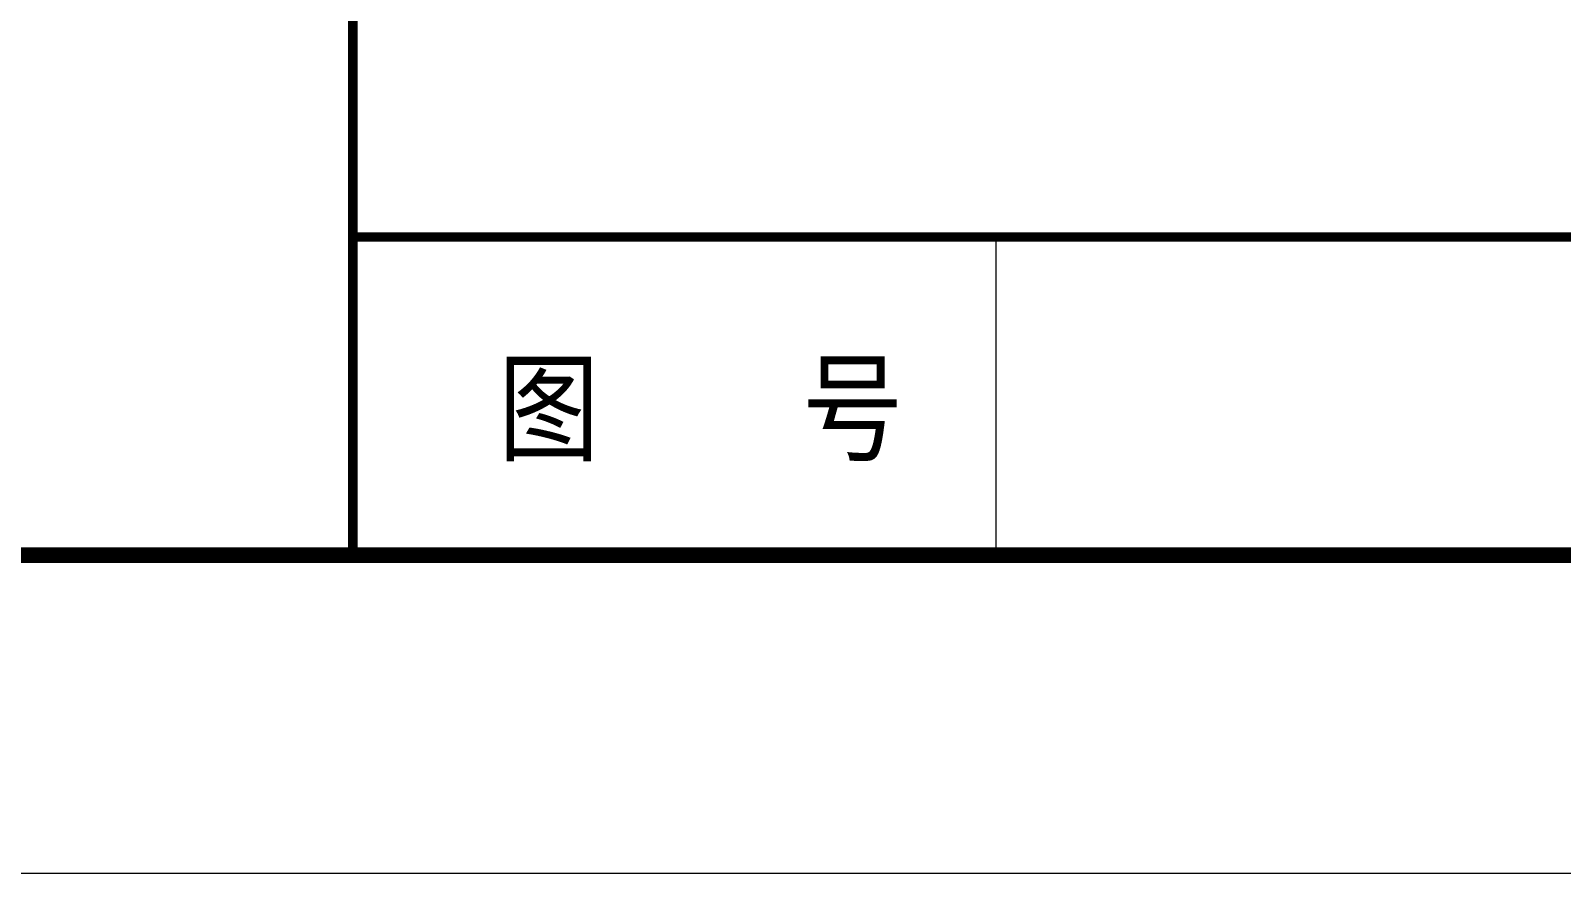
# Model space of a CAD drawing. Extents: x 148 to 221443, y -36682 to 6758.
# Drawn here: x 51688 to 52649, y -36458 to -35928 of the extents above; entities that cross this region are included whole.
import ezdxf
from ezdxf.enums import TextEntityAlignment as Align

# ---------------------------------------------------------------- set-up
doc = ezdxf.new("R2010")
doc.units = 0
doc.header["$LTSCALE"] = 10
doc.header["$MEASUREMENT"] = 0
doc.layers.add('2（细实线）', color=3, linetype='Continuous', lineweight=20)
doc.layers.add('图框层', color=7, linetype='Continuous', lineweight=15)
doc.styles.add('tkhz2', font='')
doc.styles.get('tkhz2').set_extended_font_data('SimSun')

# ---------------------------------------------------------------- blocks, each defined once
blk = doc.blocks.new('a2')
at = {"layer": '图框层', "ltscale": 10}
blk.add_lwpolyline([(15311.086, 10126.742), (15905.086, 10126.742), (15905.086, 9706.742), (15311.086, 9706.742)], close=True, dxfattribs=at)
at = {"layer": '图框层', "ltscale": 10, "const_width": 0.5}
blk.add_lwpolyline([(15336.086, 10116.742), (15895.086, 10116.742), (15895.086, 9716.742), (15336.086, 9716.742)], close=True, dxfattribs=at)

msp = doc.modelspace()

# ---------------------------------------------------------------- linework, layer by layer
at = {"layer": '图框层'}
msp.add_line((52294.2966, -36258.0426), (52294.2966, -36058.0426), dxfattribs=at)
at = {"layer": '图框层', "const_width": 6}
msp.add_lwpolyline([(51890.0223, -36258.0426), (55490.0223, -36258.0426), (55490.0223, -35578.0426), (51890.0223, -35578.0426)], close=True, dxfattribs=at)
msp.add_lwpolyline([(51890.0223, -36058.0426), (55490.0223, -36058.0426)], dxfattribs=at)

# ---------------------------------------------------------------- block references
at = {"layer": '2（细实线）', "xscale": 20, "yscale": 20, "zscale": 20}
msp.add_blockref('a2', (-262411.7048, -230592.8857), dxfattribs=at)

# ---------------------------------------------------------------- texts
at = {"layer": '图框层', "style": 'tkhz2', "width": 0.85}
msp.add_text('图    号', height=55, dxfattribs=at).set_placement((52108.6697, -36193.0193), align=Align.CENTER)

doc.saveas('drawing.dxf')
